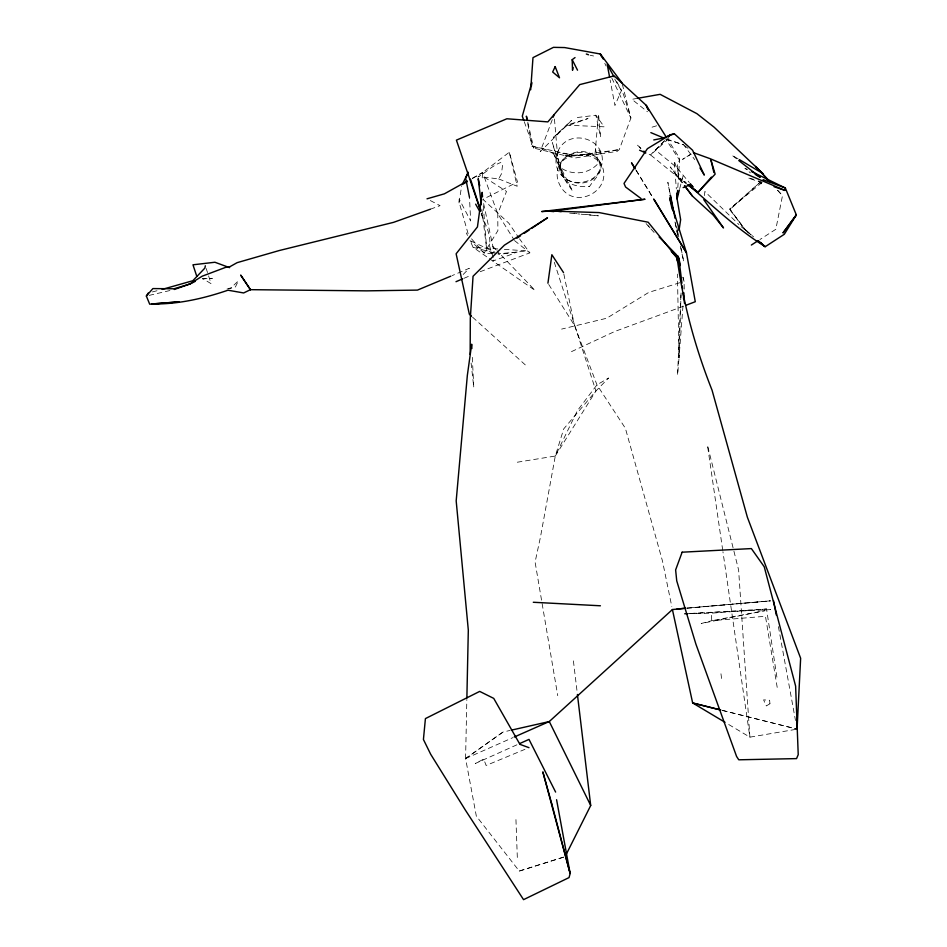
<?xml version="1.0" encoding="UTF-8"?>
<svg xmlns="http://www.w3.org/2000/svg" width="947" height="947" viewBox="0 0 947 947"><rect width="100%" height="100%" fill="white"/><g stroke="black" fill="none" stroke-linecap="round" stroke-linejoin="round"><path stroke-width="0.71" stroke-dasharray="4.74 3.55" d="M465.581 758.535L466.835 699.513M681.071 292.978L679.035 358.049L677.567 375.048L680.988 292.907M677.803 187.601L679.65 158.279L667.197 138.558M682.976 305.928L679.035 358.049L677.436 274.085M598.066 160.043L596.681 159.759C589.922 153.84 581.079 155.13 572.911 155.639C550.42 162.091 562.506 176.462 572.604 191.081L553.036 152.455L563.879 177.101L552.326 142.654L559.405 166.838C571.337 175.929 588.205 174.639 598.267 163.358L595.474 148.679L599.191 150.407L600.883 153.355L599.925 152.798M502.549 165.323L501.46 173.846L498.667 178.924L484.308 177.184L482.141 179.208L482.603 172.555L509.308 152.23L517.5 182.084L482.934 199.308L508.859 223.22L518.707 237.661M704.343 195.603L704.888 191.531L738.956 224.605M458.999 202.895L461.674 185.778M591.934 153.651L575.208 155.758L558.268 152.491L557.298 155.853L557.558 155.261L559.937 166.802M517.299 462.219L555.285 456.04L577.421 410.607L596.953 384.861L608.637 377.983L595.935 390.969L563.737 428.861L555.285 456.04L540.477 536.996L535.091 562.08L557.736 695.654M559.393 166.423C559.227 187.885 595.994 187.175 600.256 167.95C600.505 146.158 561.512 148.49 560.079 166.897M777.688 190.359L782.494 195.627L775.83 229.292L759.92 239.532M679.697 188.631L683.166 175.574L681.142 181.208L683.758 184.641M552.279 119.665L540.216 151.721L571.574 120.399L553.297 137.504L565.844 126.389L588.016 118.517L566.649 125.17L604.233 126.815L595.829 115.238L574.213 117.89M559.334 166.459L559.251 165.5L562.009 172.851L566.862 181.883C573.669 185.778 581.849 187.47 589.626 186.334C594.467 178.734 606.542 169.17 598.078 159.913M555.285 456.04L595.935 390.969L553.64 260.259M589.626 186.334L588.939 186.417M664.463 140.878L655.561 150.147L676.324 167.157L689.333 182.546M664.439 140.772L650.542 154.929L646.99 153.438M463.178 274.464L469.333 268.261L452.145 275.601M493.955 259.999L492.819 261.041L514.848 253.145M759.849 182.534L729.853 209.666L744.567 229.02L751.042 234.809M668.89 138.57L650.542 154.929L686.303 183.872M761.98 180.569L729.746 209.086L745.644 230.192L743.726 228.511L753.611 236.892M762.122 182.392L729.746 209.086L744.567 229.02L751.066 234.584M465.581 758.571L503.035 732.031L510.042 730.445M563.69 857.106L519.276 871.086L476.329 816.113L465.593 758.547L503.035 732.031M472.446 178.521L482.603 172.555L497.767 213.726L513.712 239.319M472.411 178.225L482.603 172.555L477.927 177.089C485.929 172.65 492.038 165.607 500.856 162.47M571.467 351.645L614.698 331.497L684.421 305.869M516.908 744.816L475.287 763.507L483.716 759.115L486.119 765.46L524.946 749.337M652.081 127.158L656.768 125.75M465.581 758.547L512.836 737.642M463.959 278.311L470.588 275.482M480.141 271.73L529.835 252.861L519.524 238.869M430.364 209.216L440.059 205.653L429.618 200.184M587.152 155.379L587.921 155.462M519.276 871.039L565.075 856.668M226.996 289.048L231.175 287.746L238.336 280.857L235.436 286.953L228.452 288.965M679.816 282.715L648.813 292.374L606.696 318.239L561.63 329.094M152.396 291.936L159.345 290.137M149.153 295.393L171.525 290.149M599.108 160.576C619.338 190.371 569.147 215.324 557.925 180.404C551.426 155.45 585.601 141.505 598.978 160.28M637.544 98.322L631.898 99.317L647.452 111.77M795.646 729.403L749.894 737.157L726.254 723.046M517.157 252.068L497.862 253.855L499.507 254.293L526.804 250.86L503.579 249.333M687.072 608.211L770.396 600.895M769.899 600.895L687.131 608.092L770.373 600.86M687.51 613.703L711.386 613.206L766.549 609.028L770.609 609.619L689.073 613.549L766.549 609.028L777.274 679.662M202.303 278.88L212.377 278.335L202.658 278.536L211.122 283.698L206.209 268.546M497.779 248.943L473.109 247.321L470.067 240.645L495.08 252.233M492.535 253.725L484.177 253.038L470.067 240.645M569.644 213.111L579.694 214.069M581.138 214.2L598.374 215.833L584.062 214.235M574.048 213.111L576.901 213.43M490.451 252.494L496.252 253.263M593.58 55.991L590.099 55.234M753.457 179.208L747.87 177.918L761.66 182.558M722.691 710.475L797.066 729.119L722.218 710.368M493.73 252.766L473.109 247.321L488.178 257.809M666.925 139.505L683.687 144.844L694.755 159.641M666.463 138.949L683.687 144.844M498.667 178.924L517.192 186.275L509.308 152.23M747.574 169.785L745.052 168.27L750.403 172.887M745.052 168.27L745.952 168.744M554.457 119.062L557.629 156.042L546.431 149.839L531.965 146.217L527.443 121.903M738.163 158.895L731.972 155.225L737.618 159.652M484.308 177.184L506.503 191.436L497.767 213.726L497.885 230.606L484.177 253.038L470.99 238.206M680.041 178.817L682.018 180.131M489.339 258.614L535.031 290.398L496.974 250.742M684.764 145.708L687.972 148.277M686.575 183.138L684.279 181.303L686.445 183.173M514.47 240.538L529.835 252.861M741.087 226.593L752.285 235.933M472.6 317.186L526.615 366.087M640.965 148.419L637.094 144.796L640.74 148.359M758.488 180.83L761.53 183.801M495.968 249.688L491.967 245.522L493.316 248.232L482.84 199.971M646.091 223.599L649.038 226.724M777.534 190.217L782.494 195.627M648.032 225.741L649.962 227.884M650.932 228.949L654.815 233.234M678.431 177.705L677.259 164.281L679.532 160.09L665.8 139.245M675.152 173.396L681.142 181.208L674.193 160.801L676.336 188.986M681.142 181.208L670.227 166.956L683.616 184.511M548.715 284.431L574.486 325.425L596.953 384.861L625.375 428.257L662.486 561.062L671.825 606.66M636.029 170.081L653.312 198.183M636.1 170.318L652.885 197.805M614.745 79.11L623.386 94.179L630.891 118.067L619.291 149.614L617.148 151.366L574.995 158.019L533.741 148.111L531.965 146.217L575.22 155.592L619.291 149.614L604.683 152.112L594.894 155.32L598.504 114.007L600.647 137.055L595.829 115.238M481.159 213.951C485.148 223.989 491.422 234.726 489.504 245.758L493.162 257.454M616.746 81.691L621.504 90.344L614.923 105.543L610.14 79.986M466.267 232.903L467.534 235.483M604.802 63.342L606.08 66.018M611.798 78.021L630.891 118.067L622.345 84.283M524.271 121.737L533.741 148.111L527.657 121.737M682.834 277.199L683.639 279.992M468.114 233.755L459.082 202.042L459.177 199.083L470.659 220.994L469.487 197.367M683.118 277.317L684.042 281.401M674.962 221.941L677.78 234.655M680.277 245.96L683.71 261.502L680.822 247.096M563.832 274.014L574.486 325.425M670.156 193.792L667.848 182.262L669.979 193.863M676.785 226.925L677.65 231.246M677.945 232.69L678.81 237.01M675.306 222.853L677.969 237.354M778.41 626.618L795.492 720.501M777.203 687.392L765.46 616.284L711.742 620.699L701.218 623.528L765.129 610.649L711.742 620.699L711.386 613.206M722.727 550.278L707.445 445.161L738.624 570.011L749.894 737.157L722.94 551.746M720.963 673.779L721.969 681.438M573.409 660.876L577.256 693.015M481.857 209.062L486.876 251.026L483.006 202.611M471.097 363.009L473.772 387.323L472.304 357.149M515.949 819.593L517.322 857.568M684.125 284.337L684.326 291.688M558.292 150.502C544.359 183.896 597.64 197.935 602.233 161.996C604.506 137.303 568.366 128.579 558.292 150.502M690.99 154.112L682.55 159.38L691.002 154.124M769.935 703.739L766.289 705.941L763.59 699.857L769.627 700.271L769.935 703.739M590.916 154.101L575.409 155.983L565.454 155.746L590.916 154.101M482.532 216.401L481.585 213.631L482.532 216.401"/><path stroke-width="1.42" d="M470.15 354.427L470.316 318.334L473.05 276.252L504.384 245.178L547.473 217.822L531.575 228.428M466.871 698.034L468.315 630.157L456.182 500.892L467.333 375.45L471.677 344.211L471.89 348.52M797.066 729.119L800.641 658.26L747.372 517.216L712.061 390.211C695.169 347.608 683.107 303.336 677.117 257.892L648.174 222.214L599.131 212.578L546.656 210.932L553.829 211.619M677.626 190.418L677.093 198.906L680.644 219.68L678.999 230.559M530.687 89.776L532.983 57.637L553.462 47.35L564.625 47.563L600.351 54.003L621.99 82.874M683.521 298.684L683.959 292.895M531.338 86.272L531.693 83.691M547.934 283.2L551.864 254.719L563.536 272.594M205.321 265.787L204.895 268.06L192.821 280.726L162.126 289.415M573.077 67.45L572.521 70.279L572.189 59.697L575.03 57.566M679.354 189.945L677.093 198.906L676.655 193.235M531.859 82.401L522.282 116.185L523.774 120.352M553.178 117.179L554.09 114.682M565.738 855.354L590.703 805.518L577.421 694.471M450.819 276.169L417.438 290.102L366.714 290.859L250.446 289.675L243.651 292.954L227.99 290.208C203.51 298.577 177.799 304.437 151.792 303.963L179.042 301.856L149.697 304.188L146.359 296.056L148.229 293.025M146.359 296.056L152.893 288.575L174.059 288.776L190.335 283.851L195.189 281.389M711.422 177.101L698.046 192.312L687.475 184.772M685.664 608.234L672.417 609.548L549.296 721.519L514.185 737.05M516.896 238.206L520.566 235.767M524.236 233.317L529.124 230.062M751.35 245.048L757.47 241.106M467.368 181.516L462.29 184.499L468.244 172.236L465.675 178.249L469.487 197.367M467.321 181.066L444.392 193.827L427.014 198.823M519.595 743.608L528.994 739.394L555.617 792.071M456.004 281.697L462.633 278.868M683.13 187.589L689.878 184.902L693.05 186.95L690.268 183.647M699.963 167.939L704.319 175.1L692.577 150.23L674.288 133.764L662.734 138.179L653.75 139.943M685.77 305.348L695.276 301.714L686.468 252.79L669.647 197.935L672.157 209.228M430.364 209.216L393.538 222.356L279.329 250.517L237.117 262.662L229.636 266.853L225.575 267.385L202.196 276.193L189.128 284.396L190.335 283.851L174.319 289.486M674.288 133.764L670.393 134.711L647.405 148.691L624.014 183.422L625.588 187.021L641.072 198.574M511.451 730.125L549.296 721.555L590.679 805.423M637.544 98.322L660.142 94.333L696.909 113.664L714.085 127.158L762.939 173.573L739.406 159.629M676.904 609.11L685.652 608.187M773.51 600.623L776.315 615.088M684.705 613.763L687.51 613.703M546.656 210.932L554.007 210.873L645.037 199.249L541.708 211.56L554.007 210.873L561.157 211.666M533.291 602.268L600.422 605.784M639.604 150.218L645.818 152.94L643.877 151.129M719.838 709.8L692.659 702.994L672.417 609.548M720.809 710.025L692.648 702.946L725.011 722.301M693.405 152.621L710.179 158.705L785.087 190.454L774.066 186.737M663.811 138.037L650.849 132.627M586.323 54.015L588.501 54.772M229.576 267.646L214.91 262.248L192.975 264.805L196.81 276.429M528.971 747.668L519.927 744.342L493.73 698.389L479.691 691.405L425.416 718.595L423.427 739.489L430.684 754.262L465.308 809.993L523.549 899.65L569.052 877.585L570.141 873.489L556.576 799.706M763.057 179.622L785.335 188.015L796.332 214.898L784.305 234.288L765.081 246.8L760.761 243.107M785.335 188.015L751.468 171.502M755.15 174.331L760.192 177.349L738.755 160.54M688.871 184.973L698.046 192.312L715.151 174.153L710.854 159.712L713.884 172.508M757.884 240.609L763.483 245.285L758.002 240.621M760.808 242.917L765.14 246.611C737.263 229.186 713.375 206.458 688.599 185.044M471.523 316.203L469.357 314.25L456.123 253.784L477.442 226.925L482.177 192.336L482.532 196.739M684.503 185.671L692.446 196.1L713.138 215.005L723.508 227.931L703.799 199.675M659.136 236.987L676.205 254.506L678.821 258.271L680.348 265.077M769.035 180.853L755.706 166.412L769.603 181.564M671.305 251.452L677.117 257.892L677.176 260.827M684.622 185.79L692.446 196.1M666.416 137.327L646.185 105.283L614.106 75.914L579.742 84.603L547.875 121.891L506.882 118.766L456.407 140.132L480.638 210.85M635.271 168.874L631.519 162.825L634.573 167.82M653.655 199.059L686.468 252.79L654.069 199.415M603.227 59.022L600.351 54.003L601.617 56.666M475.654 204.15L479.786 211.501M614.011 76.743L607.205 64.372L609.608 77.145M572.189 59.697L577.528 70.196M648.813 110.491L646.185 105.283L647.677 108.822M677.721 255.666L678.821 258.271L681.947 283.153M470.47 179.137L480.745 210.873M676.809 256.211L679.626 266.012M527.337 120.34L526.378 116.173L527.171 120.47M479.75 185.778L478.211 178.687L481.336 204.73M670.44 195.236L675.057 218.284M670.239 195.319L673.175 211.264M682.313 286.041L682.68 288.93M683.225 293.262L684.515 303.454M682.136 552.196L675.625 569.928L676.738 580.866L695.891 644.09L736.588 756.452L738.767 759.802L796.545 758.606L798.226 754.664L795.622 686.113L764.241 566.78L751.373 548.585L682.136 552.196M555.179 66.61L552.669 71.996L559.511 77.796L555.179 66.61M796.332 214.898L783.11 232.761L796.332 214.898M670.393 134.711L668.416 136.77L670.393 134.711M250.446 289.675L240.81 275.257L250.446 289.675M551.864 804.192L542.832 771.876L570.141 873.489L551.864 804.192"/></g></svg>
